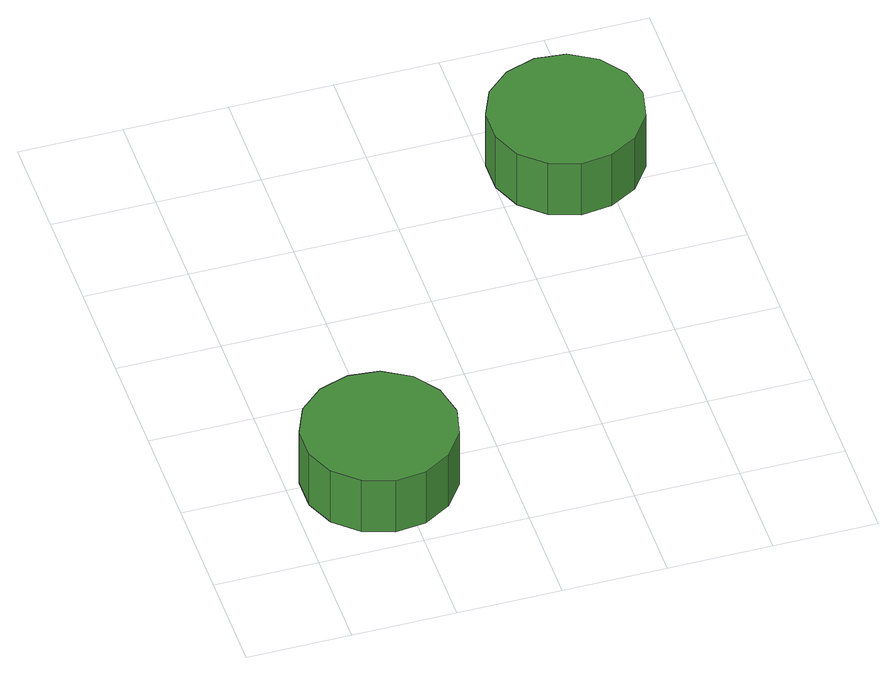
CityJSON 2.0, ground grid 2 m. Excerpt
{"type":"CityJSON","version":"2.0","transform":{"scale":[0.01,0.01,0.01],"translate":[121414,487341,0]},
"CityObjects":{
"tree1":{"type":"SolitaryVegetationObject","attributes":{"function":"something"},"geometry":[{"type":"MultiSurface","lod":"1","boundaries":[[[0,1,2,3,4,5,6,7,8,9,10,11,12,13,14]],[[15,16,17,18,19,20,21,22,23,24,25,26,27,28,29]],[[0,29,28,1]],[[1,28,27,2]],[[2,27,26,3]],[[3,26,25,4]],[[4,25,24,5]],[[5,24,23,6]],[[6,23,22,7]],[[7,22,21,8]],[[8,21,20,9]],[[9,20,19,10]],[[10,19,18,11]],[[11,18,17,12]],[[12,17,16,13]],[[13,16,15,14]],[[14,15,29,0]]]}]},
"tree2":{"type":"SolitaryVegetationObject","attributes":{"function":"something"},"geometry":[{"type":"MultiSurface","lod":"1","boundaries":[[[30,31,32,33,34,35,36,37,38,39,40,41,42,43,44]],[[45,46,47,48,49,50,51,52,53,54,55,56,57,58,59]],[[30,59,58,31]],[[31,58,57,32]],[[32,57,56,33]],[[33,56,55,34]],[[34,55,54,35]],[[35,54,53,36]],[[36,53,52,37]],[[37,52,51,38]],[[38,51,50,39]],[[39,50,49,40]],[[40,49,48,41]],[[41,48,47,42]],[[42,47,46,43]],[[43,46,45,44]],[[44,45,59,30]]]}]}
},
"vertices":[
[318,183,184],[305,243,184],[269,292,184],[216,323,184],[156,329,184],[98,310,184],[52,269,184],[28,213,184],[28,152,184],[52,97,184],[98,56,184],[156,37,184],[216,43,184],[269,74,184],[305,123,184],[305,123,57],[269,74,57],[216,43,57],[156,37,57],[98,56,57],[52,97,57],[28,152,57],[28,213,57],[52,269,57],[98,310,57],[156,329,57],[216,323,57],[269,292,57],[305,243,57],[318,183,57],
[888,880,189],[875,940,189],[839,989,189],[786,1020,189],[726,1026,189],[668,1007,189],[622,966,189],[598,911,189],[598,850,189],[622,794,189],[668,753,189],[726,734,189],[786,741,189],[839,771,189],[875,820,189],[875,820,62],[839,771,62],[786,741,62],[726,734,62],[668,753,62],[622,794,62],[598,850,62],[598,911,62],[622,966,62],[668,1007,62],[726,1026,62],[786,1020,62],[839,989,62],[875,940,62],[888,880,62]
]}
